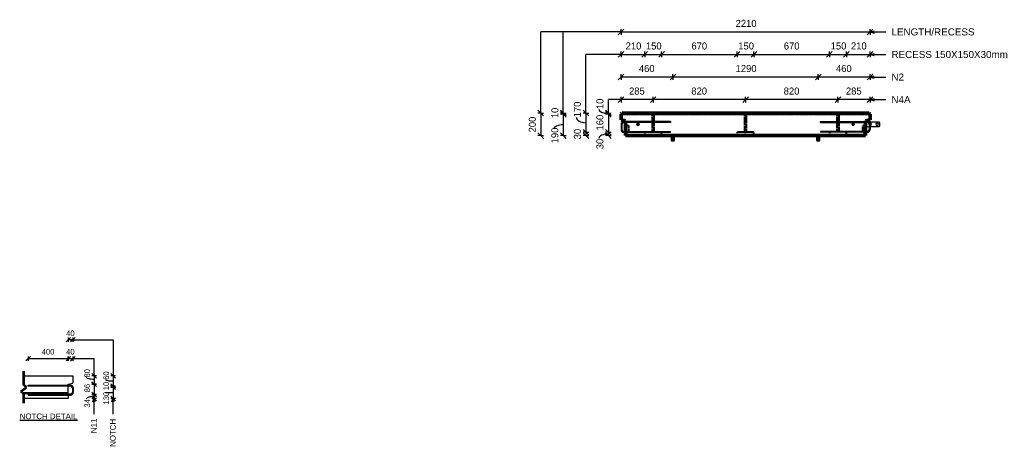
# Model space of a CAD drawing. Header units: millimetres. Extents: x -5423 to 14188, y 1067 to 21611.
# Drawn here: x 5423 to 14188, y 17512 to 21291 of the extents above; entities that cross this region are included whole.
import ezdxf

# ---------------------------------------------------------------- set-up
doc = ezdxf.new("R2010")
doc.units = ezdxf.units.MM
doc.linetypes.add('Dash', pattern=[6.36, 3.18, -3.18])
for name, color, linetype, lineweight in [('A-ANNO-DIMS', 211, 'Continuous', 9), ('A-ANNO-DIMS-25', 211, 'Continuous', 9), ('A-DETL', 90, 'Continuous', 18), ('A-DETL-MBND', 5, 'Continuous', 18), ('A-DETL-THIN', 151, 'Continuous', 18), ('A-GENM', 13, 'Continuous', 18), ('A-WALL', 113, 'Continuous', 25), ('A-WALL-HDLN', 110, 'Dash', 25), ('G-ANNO-TEXT', 231, 'Continuous', 9), ('S-RBAR', 171, 'Continuous', 18)]:
    doc.layers.add(name, color=color, linetype=linetype, lineweight=lineweight)
doc.styles.add('Arial', font='arial.ttf', dxfattribs={"height": 62.5})
doc.styles.add('Arial_1', font='arial.ttf', dxfattribs={"height": 50})
doc.styles.add('Nirmala UI Semilight', font='NirmalaS.ttf', dxfattribs={"height": 62.5})
doc.styles.add('Nirmala UI Semilight_1', font='NirmalaS.ttf', dxfattribs={"height": 50})
doc.dimstyles.new('Arrow_Filled_-_2_5_NI_UI', dxfattribs={"dimscale": 304.8, "dimtxt": 65.460247, "dimasz": 0.164042, "dimexe": 0.082021, "dimexo": 0.0625, "dimgap": 0.082021, "dimtad": 1, "dimdec": 4, "dimzin": 0, "dimdsep": 46, "dimtxsty": 'Nirmala UI Semilight', "dimblk1": 'OBLIQUE', "dimblk2": 'OBLIQUE', "dimsah": 1, "dimcen": 0.09, "dimazin": 0, "dimtfac": 1, "dimtdec": 4, "dimtix": 1, "dimtmove": 0, "dimatfit": 3, "dimfxl": 0.082021, "dimfxlon": 1, "dimtvp": 1, "dimtolj": 1, "dimtzin": 0, "dimarcsym": 2})
doc.dimstyles.new('Arrow_Filled_-_2_5_NI_UI_5', dxfattribs={"dimscale": 304.8, "dimtxt": 65.460247, "dimasz": 0.164042, "dimexe": 0.082021, "dimexo": 0.0625, "dimgap": 0.082021, "dimtad": 1, "dimdec": 4, "dimzin": 0, "dimdsep": 46, "dimtxsty": 'Nirmala UI Semilight', "dimblk1": 'OBLIQUE', "dimblk2": 'OBLIQUE', "dimsah": 1, "dimcen": 0.09, "dimazin": 0, "dimtfac": 1, "dimtdec": 4, "dimtix": 1, "dimtmove": 1, "dimatfit": 3, "dimfxl": 0.082021, "dimfxlon": 1, "dimtvp": 1, "dimtolj": 1, "dimtzin": 0, "dimarcsym": 2})

# ---------------------------------------------------------------- blocks, each defined once
blk = doc.blocks.new('RR spread anchor face based - RR-SA-2_5-150-1876458-Elevation Top1 Copy 1')
at = {"layer": 'A-GENM'}
for p, q in [((-3233.8, 20264.6), (-3233.8, 20224.6)), ((-3203.8, 20224.6), (-3203.8, 20264.6)), ((-3233.8, 20224.6), (-3231.3, 20219.6)), ((-3231.3, 20219.6), (-3206.3, 20219.6)), ((-3225.8, 20235.1), (-3225.8, 20241.1)), ((-3211.8, 20241.1), (-3211.8, 20235.1)), ((-3206.3, 20219.6), (-3203.8, 20224.6))]:
    blk.add_line(p, q, dxfattribs=at)
for centre, start, end in [((-3218.8, 20241.1), 0, 180), ((-3218.8, 20235.1), 180, 0)]:
    blk.add_arc(centre, 7, start, end, dxfattribs=at)
blk = doc.blocks.new('RR spread anchor face based - RR-SA-4_0-180-1726831-Elevation Top1 Copy 1')
at = {"layer": 'A-GENM'}
for p, q in [((-2798.8, 20344.6), (-2766.8, 20344.6)), ((-2676.7, 20384.6), (-2769.8, 20384.6)), ((-2758.8, 20373.6), (-2754.8, 20373.6)), ((-2754.8, 20355.6), (-2758.8, 20355.6)), ((-2758.8, 20344.6), (-2676.7, 20344.6)), ((-2698, 20373.6), (-2694, 20373.6)), ((-2694, 20355.6), (-2698, 20355.6)), ((-2671.7, 20382.1), (-2676.7, 20384.6)), ((-2676.7, 20344.6), (-2671.7, 20347.1)), ((-2671.7, 20347.1), (-2671.7, 20382.1))]:
    blk.add_line(p, q, dxfattribs=at)
for centre, start, end in [((-2758.8, 20364.6), 160.10498, 206.56706), ((-2758.8, 20364.6), 90, 102.0466), ((-2754.8, 20364.6), 270, 90), ((-2698, 20364.6), 90, 270), ((-2694, 20364.6), 270, 90)]:
    blk.add_arc(centre, 9, start, end, dxfattribs=at)
blk = doc.blocks.new('DIMBLOCK47-Elevation Top1 Copy 1')
at = {"layer": 'A-ANNO-DIMS-25'}
for p, q in [((10760.1, 21184), (10735.1, 21159)), ((10760.1, 21184), (10785.1, 21209)), ((10760.1, 21184), (10760.1, 21209)), ((10760.1, 21184), (12970.1, 21184)), ((10760.1, 21184), (10760.1, 21159)), ((12970.1, 21184), (12945.1, 21159)), ((12970.1, 21184), (12995.1, 21209)), ((12970.1, 21184), (12970.1, 21209)), ((12970.1, 21184), (12970.1, 21159))]:
    blk.add_line(p, q, dxfattribs=at)
at = {"layer": 'A-ANNO-DIMS-25', "color": 0, "insert": (11777, 21290.6), "char_height": 62.5, "width": 211.377, "attachment_point": 1, "line_spacing_factor": 1.142579, "style": 'Nirmala UI Semilight'}
blk.add_mtext('2210', dxfattribs=at)
blk = doc.blocks.new('_Oblique')
at = {"color": 0, "linetype": 'ByBlock', "lineweight": -2}
blk.add_line((-0.5, -0.5), (0.5, 0.5), dxfattribs=at)
blk = doc.blocks.new('DIMBLOCK48-Elevation Top1 Copy 1')
at = {"layer": 'A-ANNO-DIMS-25'}
for p, q in [((10760.1, 20984), (10735.1, 20959)), ((10760.1, 20984), (10785.1, 21009)), ((10760.1, 20984), (10760.1, 21009)), ((10760.1, 20984), (10970.1, 20984)), ((10760.1, 20984), (10760.1, 20959)), ((10970.1, 20984), (10945.1, 20959)), ((10970.1, 20984), (10995.1, 21009)), ((10970.1, 20984), (10970.1, 21009)), ((10970.1, 20984), (10970.1, 20959))]:
    blk.add_line(p, q, dxfattribs=at)
at = {"layer": 'A-ANNO-DIMS-25', "color": 0, "insert": (10800.8, 21090.6), "char_height": 62.5, "width": 154.248, "attachment_point": 1, "line_spacing_factor": 1.142579, "style": 'Nirmala UI Semilight'}
blk.add_mtext('210', dxfattribs=at)
blk = doc.blocks.new('DIMBLOCK49-Elevation Top1 Copy 1')
at = {"layer": 'A-ANNO-DIMS-25'}
for p, q in [((10970.1, 20984), (10945.1, 20959)), ((10970.1, 20984), (10995.1, 21009)), ((10970.1, 20984), (10970.1, 21009)), ((10970.1, 20984), (11120.1, 20984)), ((10970.1, 20984), (10970.1, 20959)), ((11120.1, 20984), (11095.1, 20959)), ((11120.1, 20984), (11145.1, 21009)), ((11120.1, 20984), (11120.1, 21009)), ((11120.1, 20984), (11120.1, 20959))]:
    blk.add_line(p, q, dxfattribs=at)
at = {"layer": 'A-ANNO-DIMS-25', "color": 0, "insert": (10980.8, 21090.6), "char_height": 62.5, "width": 154.248, "attachment_point": 1, "line_spacing_factor": 1.142579, "style": 'Nirmala UI Semilight'}
blk.add_mtext('150', dxfattribs=at)
blk = doc.blocks.new('DIMBLOCK50-Elevation Top1 Copy 1')
at = {"layer": 'A-ANNO-DIMS-25'}
for p, q in [((11120.1, 20984), (11095.1, 20959)), ((11120.1, 20984), (11145.1, 21009)), ((11120.1, 20984), (11120.1, 21009)), ((11120.1, 20984), (11790.1, 20984)), ((11120.1, 20984), (11120.1, 20959)), ((11790.1, 20984), (11765.1, 20959)), ((11790.1, 20984), (11815.1, 21009)), ((11790.1, 20984), (11790.1, 21009)), ((11790.1, 20984), (11790.1, 20959))]:
    blk.add_line(p, q, dxfattribs=at)
at = {"layer": 'A-ANNO-DIMS-25', "color": 0, "insert": (11384.8, 21090.6), "char_height": 62.5, "width": 168.53, "attachment_point": 1, "line_spacing_factor": 1.142579, "style": 'Nirmala UI Semilight'}
blk.add_mtext('670', dxfattribs=at)
blk = doc.blocks.new('DIMBLOCK51-Elevation Top1 Copy 1')
at = {"layer": 'A-ANNO-DIMS-25'}
for p, q in [((11790.1, 20984), (11765.1, 20959)), ((11790.1, 20984), (11815.1, 21009)), ((11790.1, 20984), (11790.1, 21009)), ((11790.1, 20984), (11940.1, 20984)), ((11790.1, 20984), (11790.1, 20959)), ((11940.1, 20984), (11915.1, 20959)), ((11940.1, 20984), (11965.1, 21009)), ((11940.1, 20984), (11940.1, 21009)), ((11940.1, 20984), (11940.1, 20959))]:
    blk.add_line(p, q, dxfattribs=at)
at = {"layer": 'A-ANNO-DIMS-25', "color": 0, "insert": (11800.8, 21090.6), "char_height": 62.5, "width": 154.248, "attachment_point": 1, "line_spacing_factor": 1.142579, "style": 'Nirmala UI Semilight'}
blk.add_mtext('150', dxfattribs=at)
blk = doc.blocks.new('DIMBLOCK52-Elevation Top1 Copy 1')
at = {"layer": 'A-ANNO-DIMS-25'}
for p, q in [((11940.1, 20984), (11915.1, 20959)), ((11940.1, 20984), (11965.1, 21009)), ((11940.1, 20984), (11940.1, 21009)), ((11940.1, 20984), (12610.1, 20984)), ((11940.1, 20984), (11940.1, 20959)), ((12610.1, 20984), (12585.1, 20959)), ((12610.1, 20984), (12635.1, 21009)), ((12610.1, 20984), (12610.1, 21009)), ((12610.1, 20984), (12610.1, 20959))]:
    blk.add_line(p, q, dxfattribs=at)
at = {"layer": 'A-ANNO-DIMS-25', "color": 0, "insert": (12204.8, 21090.6), "char_height": 62.5, "width": 168.53, "attachment_point": 1, "line_spacing_factor": 1.142579, "style": 'Nirmala UI Semilight'}
blk.add_mtext('670', dxfattribs=at)
blk = doc.blocks.new('DIMBLOCK53-Elevation Top1 Copy 1')
at = {"layer": 'A-ANNO-DIMS-25'}
for p, q in [((12610.1, 20984), (12585.1, 20959)), ((12610.1, 20984), (12635.1, 21009)), ((12610.1, 20984), (12610.1, 21009)), ((12610.1, 20984), (12760.1, 20984)), ((12610.1, 20984), (12610.1, 20959)), ((12760.1, 20984), (12735.1, 20959)), ((12760.1, 20984), (12785.1, 21009)), ((12760.1, 20984), (12760.1, 21009)), ((12760.1, 20984), (12760.1, 20959))]:
    blk.add_line(p, q, dxfattribs=at)
at = {"layer": 'A-ANNO-DIMS-25', "color": 0, "insert": (12620.8, 21090.6), "char_height": 62.5, "width": 154.248, "attachment_point": 1, "line_spacing_factor": 1.142579, "style": 'Nirmala UI Semilight'}
blk.add_mtext('150', dxfattribs=at)
blk = doc.blocks.new('DIMBLOCK54-Elevation Top1 Copy 1')
at = {"layer": 'A-ANNO-DIMS-25'}
for p, q in [((12760.1, 20984), (12735.1, 20959)), ((12760.1, 20984), (12785.1, 21009)), ((12760.1, 20984), (12760.1, 21009)), ((12760.1, 20984), (12970.1, 20984)), ((12760.1, 20984), (12760.1, 20959)), ((12970.1, 20984), (12945.1, 20959)), ((12970.1, 20984), (12995.1, 21009)), ((12970.1, 20984), (12970.1, 21009)), ((12970.1, 20984), (12970.1, 20959))]:
    blk.add_line(p, q, dxfattribs=at)
at = {"layer": 'A-ANNO-DIMS-25', "color": 0, "insert": (12800.8, 21090.6), "char_height": 62.5, "width": 154.248, "attachment_point": 1, "line_spacing_factor": 1.142579, "style": 'Nirmala UI Semilight'}
blk.add_mtext('210', dxfattribs=at)
blk = doc.blocks.new('DIMBLOCK55-Elevation Top1 Copy 1')
at = {"layer": 'A-ANNO-DIMS-25'}
for p, q in [((10047.8, 20464.6), (10022.8, 20489.6)), ((10047.8, 20464.6), (10022.8, 20464.6)), ((10047.8, 20464.6), (10047.8, 20264.6)), ((10047.8, 20464.6), (10072.8, 20439.6)), ((10047.8, 20464.6), (10072.8, 20464.6)), ((10047.8, 20264.6), (10022.8, 20289.6)), ((10047.8, 20264.6), (10022.8, 20264.6)), ((10047.8, 20264.6), (10072.8, 20239.6)), ((10047.8, 20264.6), (10072.8, 20264.6))]:
    blk.add_line(p, q, dxfattribs=at)
at = {"layer": 'A-ANNO-DIMS-25', "color": 0, "insert": (9941.2, 20293.2), "char_height": 62.5, "width": 171.387, "attachment_point": 1, "rotation": 90, "line_spacing_factor": 1.142579, "style": 'Nirmala UI Semilight'}
blk.add_mtext('200', dxfattribs=at)
blk = doc.blocks.new('DIMBLOCK56-Elevation Top1 Copy 1')
at = {"layer": 'A-ANNO-DIMS-25'}
for p, q in [((12685.1, 20584.4), (12710.1, 20609.4)), ((12685.1, 20584.4), (12685.1, 20609.4)), ((12970.1, 20584.4), (12995.1, 20609.4)), ((12970.1, 20584.4), (12970.1, 20609.4)), ((12685.1, 20584.4), (12660.1, 20559.4)), ((12970.1, 20584.4), (12685.1, 20584.4)), ((12685.1, 20584.4), (12685.1, 20559.4)), ((12970.1, 20584.4), (12945.1, 20559.4)), ((12970.1, 20584.4), (12970.1, 20559.4))]:
    blk.add_line(p, q, dxfattribs=at)
at = {"layer": 'A-ANNO-DIMS-25', "color": 0, "insert": (12756.2, 20691), "char_height": 62.5, "width": 171.387, "attachment_point": 1, "line_spacing_factor": 1.142579, "style": 'Nirmala UI Semilight'}
blk.add_mtext('285', dxfattribs=at)
blk = doc.blocks.new('DIMBLOCK57-Elevation Top1 Copy 1')
at = {"layer": 'A-ANNO-DIMS-25'}
for p, q in [((11865.1, 20584.4), (11890.1, 20609.4)), ((11865.1, 20584.4), (11865.1, 20609.4)), ((12685.1, 20584.4), (12710.1, 20609.4)), ((12685.1, 20584.4), (12685.1, 20609.4)), ((11865.1, 20584.4), (11840.1, 20559.4)), ((12685.1, 20584.4), (11865.1, 20584.4)), ((11865.1, 20584.4), (11865.1, 20559.4)), ((12685.1, 20584.4), (12660.1, 20559.4)), ((12685.1, 20584.4), (12685.1, 20559.4))]:
    blk.add_line(p, q, dxfattribs=at)
at = {"layer": 'A-ANNO-DIMS-25', "color": 0, "insert": (12203.7, 20691), "char_height": 62.5, "width": 171.387, "attachment_point": 1, "line_spacing_factor": 1.142579, "style": 'Nirmala UI Semilight'}
blk.add_mtext('820', dxfattribs=at)
blk = doc.blocks.new('DIMBLOCK58-Elevation Top1 Copy 1')
at = {"layer": 'A-ANNO-DIMS-25'}
for p, q in [((11045.1, 20584.4), (11070.1, 20609.4)), ((11045.1, 20584.4), (11045.1, 20609.4)), ((11865.1, 20584.4), (11890.1, 20609.4)), ((11865.1, 20584.4), (11865.1, 20609.4)), ((11045.1, 20584.4), (11020.1, 20559.4)), ((11865.1, 20584.4), (11045.1, 20584.4)), ((11045.1, 20584.4), (11045.1, 20559.4)), ((11865.1, 20584.4), (11840.1, 20559.4)), ((11865.1, 20584.4), (11865.1, 20559.4))]:
    blk.add_line(p, q, dxfattribs=at)
at = {"layer": 'A-ANNO-DIMS-25', "color": 0, "insert": (11383.7, 20691), "char_height": 62.5, "width": 171.387, "attachment_point": 1, "line_spacing_factor": 1.142579, "style": 'Nirmala UI Semilight'}
blk.add_mtext('820', dxfattribs=at)
blk = doc.blocks.new('DIMBLOCK59-Elevation Top1 Copy 1')
at = {"layer": 'A-ANNO-DIMS-25'}
for p, q in [((10760.1, 20584.4), (10785.1, 20609.4)), ((10760.1, 20584.4), (10760.1, 20609.4)), ((11045.1, 20584.4), (11070.1, 20609.4)), ((11045.1, 20584.4), (11045.1, 20609.4)), ((10760.1, 20584.4), (10735.1, 20559.4)), ((11045.1, 20584.4), (10760.1, 20584.4)), ((10760.1, 20584.4), (10760.1, 20559.4)), ((11045.1, 20584.4), (11020.1, 20559.4)), ((11045.1, 20584.4), (11045.1, 20559.4))]:
    blk.add_line(p, q, dxfattribs=at)
at = {"layer": 'A-ANNO-DIMS-25', "color": 0, "insert": (10831.2, 20691), "char_height": 62.5, "width": 171.387, "attachment_point": 1, "line_spacing_factor": 1.142579, "style": 'Nirmala UI Semilight'}
blk.add_mtext('285', dxfattribs=at)
blk = doc.blocks.new('DIMBLOCK60-Elevation Top1 Copy 1')
at = {"layer": 'A-ANNO-DIMS-25'}
for p, q in [((12510.1, 20784), (12485.1, 20759)), ((12510.1, 20784), (12535.1, 20809)), ((12510.1, 20784), (12510.1, 20809)), ((12970.1, 20784), (12510.1, 20784)), ((12510.1, 20784), (12510.1, 20759)), ((12970.1, 20784), (12945.1, 20759)), ((12970.1, 20784), (12995.1, 20809)), ((12970.1, 20784), (12970.1, 20809)), ((12970.1, 20784), (12970.1, 20759))]:
    blk.add_line(p, q, dxfattribs=at)
at = {"layer": 'A-ANNO-DIMS-25', "color": 0, "insert": (12668.1, 20890.6), "char_height": 62.5, "width": 172.815, "attachment_point": 1, "line_spacing_factor": 1.142579, "style": 'Nirmala UI Semilight'}
blk.add_mtext('460', dxfattribs=at)
blk = doc.blocks.new('DIMBLOCK61-Elevation Top1 Copy 1')
at = {"layer": 'A-ANNO-DIMS-25'}
for p, q in [((11220.1, 20784), (11195.1, 20759)), ((11220.1, 20784), (11245.1, 20809)), ((11220.1, 20784), (11220.1, 20809)), ((12510.1, 20784), (11220.1, 20784)), ((11220.1, 20784), (11220.1, 20759)), ((12510.1, 20784), (12485.1, 20759)), ((12510.1, 20784), (12535.1, 20809)), ((12510.1, 20784), (12510.1, 20809)), ((12510.1, 20784), (12510.1, 20759))]:
    blk.add_line(p, q, dxfattribs=at)
at = {"layer": 'A-ANNO-DIMS-25', "color": 0, "insert": (11777, 20890.6), "char_height": 62.5, "width": 211.377, "attachment_point": 1, "line_spacing_factor": 1.142579, "style": 'Nirmala UI Semilight'}
blk.add_mtext('1290', dxfattribs=at)
blk = doc.blocks.new('DIMBLOCK62-Elevation Top1 Copy 1')
at = {"layer": 'A-ANNO-DIMS-25'}
for p, q in [((10760.1, 20784), (10735.1, 20759)), ((10760.1, 20784), (10785.1, 20809)), ((10760.1, 20784), (10760.1, 20809)), ((11220.1, 20784), (10760.1, 20784)), ((10760.1, 20784), (10760.1, 20759)), ((11220.1, 20784), (11195.1, 20759)), ((11220.1, 20784), (11245.1, 20809)), ((11220.1, 20784), (11220.1, 20809)), ((11220.1, 20784), (11220.1, 20759))]:
    blk.add_line(p, q, dxfattribs=at)
at = {"layer": 'A-ANNO-DIMS-25', "color": 0, "insert": (10918.1, 20890.6), "char_height": 62.5, "width": 172.815, "attachment_point": 1, "line_spacing_factor": 1.142579, "style": 'Nirmala UI Semilight'}
blk.add_mtext('460', dxfattribs=at)
blk = doc.blocks.new('DIMBLOCK63-Elevation Top1 Copy 1')
at = {"layer": 'A-ANNO-DIMS-25'}
for p, q in [((10647.8, 20464.6), (10622.8, 20489.6)), ((10647.8, 20454.6), (10622.8, 20479.6)), ((10647.8, 20464.6), (10622.8, 20464.6)), ((10647.8, 20454.6), (10622.8, 20454.6)), ((10647.8, 20464.6), (10647.8, 20454.6)), ((10647.8, 20464.6), (10672.8, 20439.6)), ((10647.8, 20464.6), (10672.8, 20464.6)), ((10647.8, 20454.6), (10672.8, 20429.6)), ((10647.8, 20454.6), (10672.8, 20454.6))]:
    blk.add_line(p, q, dxfattribs=at)
blk.add_ellipse((10647.8, 20499.7), major_axis=(84.5, 0), ratio=0.474595, start_param=3.141593, end_param=4.712389, dxfattribs=at)
at = {"layer": 'A-ANNO-DIMS-25', "color": 0, "insert": (10541.2, 20499.7), "char_height": 62.5, "width": 97.119, "attachment_point": 1, "rotation": 90, "line_spacing_factor": 1.142579, "style": 'Nirmala UI Semilight'}
blk.add_mtext('10', dxfattribs=at)
blk = doc.blocks.new('DIMBLOCK64-Elevation Top1 Copy 1')
at = {"layer": 'A-ANNO-DIMS-25'}
for p, q in [((10647.8, 20454.6), (10622.8, 20479.6)), ((10647.8, 20454.6), (10622.8, 20454.6)), ((10647.8, 20454.6), (10647.8, 20294.6)), ((10647.8, 20454.6), (10672.8, 20429.6)), ((10647.8, 20454.6), (10672.8, 20454.6)), ((10647.8, 20294.6), (10622.8, 20319.6)), ((10647.8, 20294.6), (10622.8, 20294.6)), ((10647.8, 20294.6), (10672.8, 20269.6)), ((10647.8, 20294.6), (10672.8, 20294.6))]:
    blk.add_line(p, q, dxfattribs=at)
at = {"layer": 'A-ANNO-DIMS-25', "color": 0, "insert": (10541.2, 20310.3), "char_height": 62.5, "width": 154.248, "attachment_point": 1, "rotation": 90, "line_spacing_factor": 1.142579, "style": 'Nirmala UI Semilight'}
blk.add_mtext('160', dxfattribs=at)
blk = doc.blocks.new('DIMBLOCK65-Elevation Top1 Copy 1')
at = {"layer": 'A-ANNO-DIMS-25'}
for p, q in [((10647.8, 20294.6), (10622.8, 20319.6)), ((10647.8, 20294.6), (10622.8, 20294.6)), ((10647.8, 20264.6), (10622.8, 20289.6)), ((10647.8, 20264.6), (10622.8, 20264.6)), ((10647.8, 20294.6), (10647.8, 20264.6)), ((10647.8, 20294.6), (10672.8, 20269.6)), ((10647.8, 20294.6), (10672.8, 20294.6)), ((10647.8, 20264.6), (10672.8, 20239.6)), ((10647.8, 20264.6), (10672.8, 20264.6))]:
    blk.add_line(p, q, dxfattribs=at)
blk.add_ellipse((10647.8, 20238.8), major_axis=(84.5, 0), ratio=0.482416, start_param=1.570796, end_param=3.141593, dxfattribs=at)
at = {"layer": 'A-ANNO-DIMS-25', "color": 0, "insert": (10541.2, 20143.6), "char_height": 62.5, "width": 114.258, "attachment_point": 1, "rotation": 90, "line_spacing_factor": 1.142579, "style": 'Nirmala UI Semilight'}
blk.add_mtext('30', dxfattribs=at)
blk = doc.blocks.new('DIMBLOCK66-Elevation Top1 Copy 1')
at = {"layer": 'A-ANNO-DIMS-25'}
for p, q in [((10447.8, 20464.6), (10422.8, 20489.6)), ((10447.8, 20464.6), (10422.8, 20464.6)), ((10447.8, 20464.6), (10447.8, 20294.6)), ((10447.8, 20464.6), (10472.8, 20439.6)), ((10447.8, 20464.6), (10472.8, 20464.6)), ((10447.8, 20294.6), (10422.8, 20319.6)), ((10447.8, 20294.6), (10422.8, 20294.6)), ((10447.8, 20294.6), (10472.8, 20269.6)), ((10447.8, 20294.6), (10472.8, 20294.6))]:
    blk.add_line(p, q, dxfattribs=at)
blk.add_ellipse((10447.8, 20426.7), major_axis=(84.5, 0), ratio=0.558199, start_param=3.141593, end_param=4.712389, dxfattribs=at)
at = {"layer": 'A-ANNO-DIMS-25', "color": 0, "insert": (10341.2, 20426.7), "char_height": 62.5, "width": 151.392, "attachment_point": 1, "rotation": 90, "line_spacing_factor": 1.142579, "style": 'Nirmala UI Semilight'}
blk.add_mtext('170', dxfattribs=at)
blk = doc.blocks.new('DIMBLOCK67-Elevation Top1 Copy 1')
at = {"layer": 'A-ANNO-DIMS-25'}
for p, q in [((10447.8, 20294.6), (10422.8, 20319.6)), ((10447.8, 20294.6), (10422.8, 20294.6)), ((10447.8, 20264.6), (10422.8, 20289.6)), ((10447.8, 20264.6), (10422.8, 20264.6)), ((10447.8, 20294.6), (10447.8, 20264.6)), ((10447.8, 20294.6), (10472.8, 20269.6)), ((10447.8, 20294.6), (10472.8, 20294.6)), ((10447.8, 20264.6), (10472.8, 20239.6)), ((10447.8, 20264.6), (10472.8, 20264.6))]:
    blk.add_line(p, q, dxfattribs=at)
at = {"layer": 'A-ANNO-DIMS-25', "color": 0, "insert": (10341.2, 20232), "char_height": 62.5, "width": 114.258, "attachment_point": 1, "rotation": 90, "line_spacing_factor": 1.142579, "style": 'Nirmala UI Semilight'}
blk.add_mtext('30', dxfattribs=at)
blk = doc.blocks.new('DIMBLOCK68-Elevation Top1 Copy 1')
at = {"layer": 'A-ANNO-DIMS-25'}
for p, q in [((10247.8, 20464.6), (10222.8, 20489.6)), ((10247.8, 20454.6), (10222.8, 20479.6)), ((10247.8, 20464.6), (10222.8, 20464.6)), ((10247.8, 20454.6), (10222.8, 20454.6)), ((10247.8, 20464.6), (10247.8, 20454.6)), ((10247.8, 20464.6), (10272.8, 20439.6)), ((10247.8, 20464.6), (10272.8, 20464.6)), ((10247.8, 20454.6), (10272.8, 20429.6)), ((10247.8, 20454.6), (10272.8, 20454.6))]:
    blk.add_line(p, q, dxfattribs=at)
at = {"layer": 'A-ANNO-DIMS-25', "color": 0, "insert": (10141.2, 20419.1), "char_height": 62.5, "width": 97.119, "attachment_point": 1, "rotation": 90, "line_spacing_factor": 1.142579, "style": 'Nirmala UI Semilight'}
blk.add_mtext('10', dxfattribs=at)
blk = doc.blocks.new('DIMBLOCK69-Elevation Top1 Copy 1')
at = {"layer": 'A-ANNO-DIMS-25'}
for p, q in [((10247.8, 20454.6), (10222.8, 20479.6)), ((10247.8, 20454.6), (10222.8, 20454.6)), ((10247.8, 20454.6), (10247.8, 20264.6)), ((10247.8, 20454.6), (10272.8, 20429.6)), ((10247.8, 20454.6), (10272.8, 20454.6)), ((10247.8, 20264.6), (10222.8, 20289.6)), ((10247.8, 20264.6), (10222.8, 20264.6)), ((10247.8, 20264.6), (10272.8, 20239.6)), ((10247.8, 20264.6), (10272.8, 20264.6))]:
    blk.add_line(p, q, dxfattribs=at)
blk.add_ellipse((10247.8, 20324.5), major_axis=(84.5, 0), ratio=0.415213, start_param=1.570796, end_param=3.141593, dxfattribs=at)
at = {"layer": 'A-ANNO-DIMS-25', "color": 0, "insert": (10141.2, 20195.9), "char_height": 62.5, "width": 154.248, "attachment_point": 1, "rotation": 90, "line_spacing_factor": 1.142579, "style": 'Nirmala UI Semilight'}
blk.add_mtext('190', dxfattribs=at)

msp = doc.modelspace()

# ---------------------------------------------------------------- hatches: boundary and pattern name
at = {"layer": 'S-RBAR'}
h = msp.add_hatch(color=256, dxfattribs=at)
edge = h.paths.add_edge_path()
edge.add_arc((10909.56317, 20364.5695), 10, 0, 360)
for points in [[(10909.56317, 20354.5695), (10916.63424, 20357.49843), (10919.56317, 20364.5695), (10916.63424, 20371.64057), (10909.56317, 20374.5695), (10902.4921, 20371.64057), (10899.56317, 20364.5695), (10902.4921, 20357.49843)], [(12820.56317, 20354.5695), (12827.63424, 20357.49843), (12830.56317, 20364.5695), (12827.63424, 20371.64057), (12820.56317, 20374.5695), (12813.4921, 20371.64057), (12810.56317, 20364.5695), (12813.4921, 20357.49843)]]:
    msp.add_hatch(color=256, dxfattribs=at).paths.add_polyline_path(points)
h = msp.add_hatch(color=256, dxfattribs=at)
edge = h.paths.add_edge_path()
edge.add_arc((12820.56317, 20364.5695), 10, 0, 360)

# ---------------------------------------------------------------- linework, layer by layer
at = {"layer": 'A-DETL', "color": 7}
for p, q in [((5853.79959, 18456.10216), (5833.79959, 18436.10216)), ((5853.79959, 18456.10216), (5873.79959, 18476.10216)), ((5853.79959, 18476.10216), (5853.79959, 18456.10216)), ((5893.79959, 18456.10216), (5853.79959, 18456.10216)), ((5853.79959, 18456.10216), (5853.79959, 18436.10216)), ((5893.79959, 18456.10216), (5873.79959, 18436.10216)), ((5913.79959, 18476.10216), (5893.79959, 18456.10216)), ((5893.79959, 18476.10216), (5893.79959, 18456.10216)), ((5893.79959, 18456.10216), (5893.79959, 18436.10216)), ((5893.79959, 18456.10216), (6252.04775, 18456.10216)), ((6252.04775, 18456.10216), (6252.04775, 18135.4305)), ((5497.79959, 18287.54776), (5477.79959, 18267.54776)), ((5497.79959, 18307.54776), (5497.79959, 18287.54776)), ((5497.79959, 18287.54776), (5517.79959, 18307.54776)), ((5853.79959, 18287.54776), (5497.79959, 18287.54776)), ((5497.79959, 18287.54776), (5497.79959, 18267.54776)), ((5853.79959, 18287.54776), (5833.79959, 18267.54776)), ((5833.79959, 18267.54776), (5853.79959, 18287.54776)), ((5853.79959, 18287.54776), (5853.79959, 18307.54776)), ((5853.79959, 18307.54776), (5853.79959, 18287.54776)), ((5853.79959, 18287.54776), (5873.79959, 18307.54776)), ((5873.79959, 18307.54776), (5853.79959, 18287.54776)), ((5893.79959, 18287.54776), (5853.79959, 18287.54776)), ((5853.79959, 18287.54776), (5853.79959, 18267.54776)), ((5853.79959, 18267.54776), (5853.79959, 18287.54776)), ((5873.79959, 18267.54776), (5893.79959, 18287.54776)), ((5893.79959, 18307.54776), (5893.79959, 18287.54776)), ((5893.79959, 18287.54776), (5913.79959, 18307.54776)), ((5893.79959, 18287.54776), (5893.79959, 18267.54776)), ((6083.70494, 18287.54776), (5893.79959, 18287.54776)), ((6083.70494, 18135.4305), (6083.70494, 18287.54776)), ((6083.70494, 18135.4305), (6063.70494, 18155.4305)), ((6252.04775, 18135.4305), (6232.04775, 18155.4305)), ((5458.79959, 18135.4305), (5893.79959, 18135.4305)), ((5853.79959, 18060.4305), (5893.79959, 18070.4305)), ((5853.79959, 17973.4305), (5853.79959, 18060.4305)), ((5893.79959, 18135.4305), (5893.79959, 18070.4305)), ((6083.70494, 18135.4305), (6063.70494, 18135.4305)), ((6083.70494, 18060.56257), (6063.70494, 18080.56257)), ((6063.70494, 18080.56257), (6083.70494, 18060.56257)), ((6083.70494, 18060.56257), (6063.70494, 18060.56257)), ((6063.70494, 18060.56257), (6083.70494, 18060.56257)), ((6103.70494, 18115.4305), (6083.70494, 18135.4305)), ((6083.70494, 18135.4305), (6083.70494, 18060.56257)), ((6103.70494, 18135.4305), (6083.70494, 18135.4305)), ((6083.70494, 18060.56257), (6103.70494, 18060.56257)), ((6103.70494, 18060.56257), (6083.70494, 18060.56257)), ((6083.70494, 18060.56257), (6103.70494, 18040.56257)), ((6103.70494, 18040.56257), (6083.70494, 18060.56257)), ((6083.70494, 18060.56257), (6083.70494, 17969.4305)), ((6252.04775, 18135.4305), (6232.04775, 18135.4305)), ((6252.04775, 18045.4305), (6232.04775, 18065.4305)), ((6232.04775, 18065.4305), (6252.04775, 18045.4305)), ((6272.04775, 18115.4305), (6252.04775, 18135.4305)), ((6252.04775, 18135.4305), (6252.04775, 18045.4305)), ((6272.04775, 18135.4305), (6252.04775, 18135.4305)), ((5853.79959, 17985.55017), (5447.84003, 17985.55017)), ((5853.79959, 17975.55017), (5458.79959, 17975.55017)), ((5497.79959, 18044.06257), (5497.79959, 18052.06257)), ((5497.79959, 18052.06257), (5873.79959, 18052.06257)), ((5873.79959, 18044.06257), (5497.79959, 18044.06257)), ((5873.79959, 17973.4305), (5497.79959, 17973.4305)), ((5497.79959, 17973.4305), (5497.79959, 17965.4305)), ((5889.79959, 18028.06257), (5889.79959, 17989.4305)), ((5897.79959, 18028.06257), (5897.79959, 17989.4305)), ((6083.70494, 17969.4305), (6063.70494, 17989.4305)), ((6063.70494, 17989.4305), (6083.70494, 17969.4305)), ((6083.70494, 17969.4305), (6063.70494, 17969.4305)), ((6063.70494, 17969.4305), (6083.70494, 17969.4305)), ((6083.70494, 17969.4305), (6103.70494, 17969.4305)), ((6103.70494, 17969.4305), (6083.70494, 17969.4305)), ((6083.70494, 17969.4305), (6103.70494, 17949.4305)), ((6103.70494, 17949.4305), (6083.70494, 17969.4305)), ((6083.70494, 17969.4305), (6083.70494, 17935.4305)), ((6252.04775, 18035.4305), (6232.04775, 18055.4305)), ((6232.04775, 18055.4305), (6252.04775, 18035.4305)), ((6252.04775, 18045.4305), (6232.04775, 18045.4305)), ((6232.04775, 18045.4305), (6252.04775, 18045.4305)), ((6252.04775, 18035.4305), (6232.04775, 18035.4305)), ((6232.04775, 18035.4305), (6252.04775, 18035.4305)), ((6252.04775, 18045.4305), (6272.04775, 18045.4305)), ((6272.04775, 18045.4305), (6252.04775, 18045.4305)), ((6252.04775, 18045.4305), (6272.04775, 18025.4305)), ((6272.04775, 18025.4305), (6252.04775, 18045.4305)), ((6252.04775, 18045.4305), (6252.04775, 18035.4305)), ((6252.04775, 18035.4305), (6272.04775, 18035.4305)), ((6272.04775, 18035.4305), (6252.04775, 18035.4305)), ((6252.04775, 18035.4305), (6272.04775, 18015.4305)), ((6272.04775, 18015.4305), (6252.04775, 18035.4305)), ((6252.04775, 18035.4305), (6252.04775, 17935.4305)), ((5853.79959, 17935.4305), (5458.79959, 17935.4305)), ((5497.79959, 17965.4305), (5873.79959, 17965.4305)), ((5853.79959, 17965.4305), (5853.79959, 17935.4305)), ((6083.70494, 17935.4305), (6063.70494, 17955.4305)), ((6083.70494, 17935.4305), (6063.70494, 17935.4305)), ((6072.73806, 17906.51119), (6080.77653, 17936.51119)), ((6080.77653, 17936.51119), (6080.77653, 17795.96958)), ((6080.77653, 17936.51119), (6088.81501, 17906.51119)), ((6103.70494, 17935.4305), (6083.70494, 17935.4305)), ((6083.70494, 17935.4305), (6103.70494, 17915.4305)), ((6252.04775, 17935.4305), (6232.04775, 17955.4305)), ((6252.04775, 17935.4305), (6232.04775, 17935.4305)), ((6241.08086, 17906.51119), (6249.11934, 17936.51119)), ((6249.11934, 17936.51119), (6249.11934, 17795.96958)), ((6249.11934, 17936.51119), (6257.15782, 17906.51119)), ((6272.04775, 17935.4305), (6252.04775, 17935.4305)), ((6252.04775, 17935.4305), (6272.04775, 17915.4305)), ((6080.77653, 17795.96958), (6080.77653, 17794.56958)), ((6249.11934, 17795.96958), (6249.11934, 17794.67791))]:
    msp.add_line(p, q, dxfattribs=at)
at = {"layer": 'A-DETL', "color": 250, "lineweight": 35}
for p, q in [((5458.79959, 18053.5305), (5458.79959, 18177.54776)), ((5433.39959, 17996.3805), (5484.19959, 18034.4805)), ((5458.79959, 17977.3305), (5433.39959, 17996.3805)), ((5484.19959, 18034.4805), (5458.79959, 18053.5305)), ((5458.79959, 17892.3305), (5458.79959, 17977.3305))]:
    msp.add_line(p, q, dxfattribs=at)
at = {"layer": 'A-DETL', "color": 7}
for centre, radius, start, end in [((5873.79959, 18028.06257), 24, 0, 90), ((5873.79959, 18028.06257), 16, 0, 90), ((5873.79959, 17989.4305), 16, 270, 0), ((5873.79959, 17989.4305), 24, 270, 0)]:
    msp.add_arc(centre, radius, start, end, dxfattribs=at)
for centre, ratio, start_param, end_param in [((6083.70494, 18120.89979), 0.2093446084, 3.1415926536, 4.7123889804), ((6252.04775, 18100.51088), 0.149101642, 3.1415926536, 4.7123889804), ((6252.04775, 17984.53679), 0.0132191917, 1.5707963268, 3.1415926536), ((6083.70494, 17931.76408), 0.305682633, 1.5707963268, 3.1415926536)]:
    msp.add_ellipse(centre, major_axis=(67.60745, 0), ratio=ratio, start_param=start_param, end_param=end_param, dxfattribs=at)
at = {"layer": 'A-DETL-MBND'}
for p, q in [((10247.78968, 20464.5695), (10247.78968, 21184.01572)), ((10447.78968, 20464.5695), (10447.78968, 20984.01572)), ((10760.06317, 20984.01572), (10447.78968, 20984.01572)), ((10647.78968, 20464.5695), (10647.78968, 20584.43389)), ((10760.06317, 20584.43389), (10647.78968, 20584.43389))]:
    msp.add_line(p, q, dxfattribs=at)
at = {"layer": 'A-DETL-THIN'}
for p in [(10047.78968, 20464.5695), (10760.06317, 21184.01572)]:
    msp.add_line(p, (10047.78968, 21184.01572), dxfattribs=at)
at = {"layer": 'A-WALL', "lineweight": 50}
for p, q in [((10770.06575, 20464.5695), (10760.06317, 20454.56692)), ((10760.06317, 20454.56692), (10760.06317, 20404.5695)), ((12960.06059, 20464.5695), (10770.06575, 20464.5695)), ((12970.06317, 20454.56692), (12960.06059, 20464.5695)), ((12970.06317, 20404.5695), (12970.06317, 20454.56692)), ((10760.06317, 20404.5695), (10800.06317, 20394.5695)), ((10800.06317, 20394.5695), (10800.06317, 20388.5695)), ((10800.06317, 20380.5695), (10800.06317, 20302.5695)), ((12930.06317, 20394.5695), (12970.06317, 20404.5695)), ((12930.06317, 20388.5695), (12930.06317, 20394.5695)), ((12930.06317, 20302.5695), (12930.06317, 20380.5695)), ((10800.06317, 20294.5695), (10800.06317, 20264.5695)), ((10800.06317, 20264.5695), (12930.06317, 20264.5695)), ((12930.06317, 20264.5695), (12930.06317, 20294.5695))]:
    msp.add_line(p, q, dxfattribs=at)
at = {"layer": 'A-WALL-HDLN'}
for p, q in [((10760.13591, 20454.5695), (11035.01356, 20454.5695)), ((11035.06317, 20454.5695), (11035.06317, 20388.5695)), ((11055.0559, 20454.5695), (11035.06317, 20454.5695)), ((11055.06317, 20388.5695), (11055.06317, 20454.5695)), ((11055.11278, 20454.5695), (11855.01356, 20454.5695)), ((11855.06317, 20454.5695), (11855.06317, 20294.5695)), ((11875.0559, 20454.5695), (11855.06317, 20454.5695)), ((11875.06317, 20294.5695), (11875.06317, 20454.5695)), ((11875.11278, 20454.5695), (12675.01356, 20454.5695)), ((12675.06317, 20454.5695), (12675.06317, 20388.5695)), ((12695.0559, 20454.5695), (12675.06317, 20454.5695)), ((12695.06317, 20388.5695), (12695.06317, 20454.5695)), ((12695.11278, 20454.5695), (12969.99043, 20454.5695)), ((10800.06317, 20364.5695), (10825.06317, 20354.5695)), ((10825.06317, 20354.5695), (10825.06317, 20302.5695)), ((11035.06317, 20380.5695), (11035.06317, 20302.5695)), ((11055.06317, 20302.5695), (11055.06317, 20380.5695)), ((12675.06317, 20380.5695), (12675.06317, 20302.5695)), ((12695.06317, 20302.5695), (12695.06317, 20380.5695)), ((12905.06317, 20354.5695), (12930.01356, 20364.54965)), ((12905.06317, 20302.5695), (12905.06317, 20354.5695)), ((10825.06317, 20294.5695), (10800.06317, 20284.5695)), ((10970.06317, 20294.5695), (10970.06317, 20264.5695)), ((11120.06317, 20264.5695), (11120.06317, 20294.5695)), ((11790.06317, 20294.5695), (11790.06317, 20264.5695)), ((11855.01356, 20294.5695), (11790.06317, 20294.5695)), ((11855.06317, 20294.5695), (11875.06317, 20294.5695)), ((11940.06317, 20294.5695), (11875.11278, 20294.5695)), ((11940.06317, 20264.5695), (11940.06317, 20294.5695)), ((12610.06317, 20294.5695), (12610.06317, 20264.5695)), ((12760.06317, 20264.5695), (12760.06317, 20294.5695)), ((12930.01356, 20284.58934), (12905.06317, 20294.5695))]:
    msp.add_line(p, q, dxfattribs=at)
at = {"layer": 'G-ANNO-TEXT', "color": 10}
for p, q in [((12969.88515, 21183.94321), (13007.38515, 21193.99131)), ((12969.88515, 21183.94321), (13007.38515, 21173.89512)), ((12969.88515, 21183.94321), (13110.2748, 21183.94321)), ((12969.88515, 20983.94321), (13007.38515, 20993.99131)), ((12969.88515, 20983.94321), (13007.38515, 20973.89512)), ((12969.88515, 20983.94321), (13110.2748, 20983.94321)), ((12969.88515, 20783.94321), (13007.38515, 20793.99131)), ((12969.88515, 20783.94321), (13007.38515, 20773.89512)), ((12969.88515, 20783.94321), (13110.2748, 20783.94321)), ((12969.88515, 20583.94321), (13007.38515, 20593.99131)), ((12969.88515, 20583.94321), (13007.38515, 20573.89512)), ((12969.88515, 20583.94321), (13110.2748, 20583.94321))]:
    msp.add_line(p, q, dxfattribs=at)
at = {"layer": 'S-RBAR'}
for p, q in [((10760.06317, 20364.5695), (10760.06317, 20318.5695)), ((10768.06317, 20364.5695), (10768.06317, 20318.5695)), ((11200.06317, 20388.5695), (10784.06317, 20388.5695)), ((11200.06317, 20380.5695), (10784.06317, 20380.5695)), ((10902.4921, 20371.64057), (10899.56317, 20364.5695)), ((10899.56317, 20364.5695), (10902.4921, 20357.49843)), ((10909.56317, 20374.5695), (10902.4921, 20371.64057)), ((10902.4921, 20357.49843), (10909.56317, 20354.5695)), ((10916.63424, 20371.64057), (10909.56317, 20374.5695)), ((10909.56317, 20354.5695), (10916.63424, 20357.49843)), ((10919.56317, 20364.5695), (10916.63424, 20371.64057)), ((10916.63424, 20357.49843), (10919.56317, 20364.5695)), ((11200.06317, 20388.5695), (11200.06317, 20380.5695)), ((12530.06317, 20388.5695), (12946.06317, 20388.5695)), ((12530.06317, 20380.5695), (12530.06317, 20388.5695)), ((12530.06317, 20380.5695), (12946.06317, 20380.5695)), ((12813.4921, 20371.64057), (12810.56317, 20364.5695)), ((12810.56317, 20364.5695), (12813.4921, 20357.49843)), ((12820.56317, 20374.5695), (12813.4921, 20371.64057)), ((12813.4921, 20357.49843), (12820.56317, 20354.5695)), ((12827.63424, 20371.64057), (12820.56317, 20374.5695)), ((12820.56317, 20354.5695), (12827.63424, 20357.49843)), ((12830.56317, 20364.5695), (12827.63424, 20371.64057)), ((12827.63424, 20357.49843), (12830.56317, 20364.5695)), ((12962.06317, 20364.5695), (12962.06317, 20318.5695)), ((12970.06317, 20364.5695), (12970.06317, 20318.5695)), ((10784.06317, 20302.5695), (11200.06317, 20302.5695)), ((10784.06317, 20294.5695), (11200.06317, 20294.5695)), ((11200.06317, 20294.5695), (11200.06317, 20302.5695)), ((12946.06317, 20302.5695), (12530.06317, 20302.5695)), ((12530.06317, 20302.5695), (12530.06317, 20294.5695)), ((12946.06317, 20294.5695), (12530.06317, 20294.5695))]:
    msp.add_line(p, q, dxfattribs=at)
for centre in [(10909.56317, 20364.5695), (12820.56317, 20364.5695)]:
    msp.add_circle(centre, 10, dxfattribs=at)
for centre, radius, start, end in [((10784.06317, 20364.5695), 24, 90, 180), ((10784.06317, 20364.5695), 16, 90, 180), ((12946.06317, 20364.5695), 24, 360, 90), ((12946.06317, 20364.5695), 16, 360, 90), ((10784.06317, 20318.5695), 24, 180, 270), ((10784.06317, 20318.5695), 16, 180, 270), ((12946.06317, 20318.5695), 16, 270, 0), ((12946.06317, 20318.5695), 24, 270, 0)]:
    msp.add_arc(centre, radius, start, end, dxfattribs=at)

# ---------------------------------------------------------------- block references
at = {"layer": 'A-GENM'}
for name, p in [('RR spread anchor face based - RR-SA-4_0-180-1726831-Elevation Top1 Copy 1', (15728.867, 0)), ('RR spread anchor face based - RR-SA-2_5-150-1876458-Elevation Top1 Copy 1', (14438.867, 0)), ('RR spread anchor face based - RR-SA-2_5-150-1876458-Elevation Top1 Copy 1', (15728.867, 0))]:
    msp.add_blockref(name, p, dxfattribs=at)

# ---------------------------------------------------------------- texts
at = {"layer": 'G-ANNO-TEXT', "color": 7, "attachment_point": 1}
for s, insert, char_height, width, style in [('LENGTH/RECESS', (13160.2748, 21215.19321), 62.5, 891.8773437, 'Arial'), ('RECESS 150X150X30mm', (13160.2748, 21015.19321), 62.5, 1248.6282813, 'Arial'), ('N2', (13160.2748, 20815.19321), 62.5, 134.2826563, 'Arial'), ('N4A', (13160.2748, 20615.19321), 62.5, 204.4303125, 'Arial'), ('40', (5835.23755, 18537.9943), 50, 91.392375, 'Nirmala UI Semilight_1'), ('400', (5618.67064, 18374.43991), 50, 136.286875, 'Nirmala UI Semilight_1'), ('40', (5835.23755, 18374.43991), 50, 91.392375, 'Nirmala UI Semilight_1'), ('\\LNOTCH DETAIL', (5422.8769, 17801.32875), 50, 622.1095, 'Arial_1')]:
    msp.add_mtext(s, dxfattribs=dict(at, insert=insert, char_height=char_height, width=width, style=style))
at = {"layer": 'G-ANNO-TEXT', "color": 7, "char_height": 50, "attachment_point": 1, "rotation": 90}
for s, insert, width, style in [('80', (5996.8128, 18120.89979), 89.789, 'Nirmala UI Semilight_1'), ('60', (6165.15561, 18100.51088), 89.789, 'Nirmala UI Semilight_1'), ('86', (5996.8128, 17989.83049), 89.789, 'Nirmala UI Semilight_1'), ('10', (6165.15561, 18008.05743), 76.962, 'Nirmala UI Semilight_1'), ('130', (6165.15561, 17881.70469), 121.8565, 'Nirmala UI Semilight_1'), ('34', (5996.8128, 17854.64001), 91.392375, 'Nirmala UI Semilight_1'), ('N11', (6056.04418, 17627.56958), 153.924, 'Arial_1'), ('NOTCH', (6224.38699, 17505.96958), 301.4345, 'Arial_1')]:
    msp.add_mtext(s, dxfattribs=dict(at, insert=insert, width=width, style=style))

# ---------------------------------------------------------------- dimensions: what is measured, and where the dimension line sits
at = {"layer": 'A-ANNO-DIMS'}
for base, p1, p2, override, picture, middle in [((12970.06317, 21184.01572), (10760.06317, 21159.01572), (12970.06317, 21159.01572), {"dimpost": '<>', "dimfxl": 2210}, 'DIMBLOCK47-Elevation Top1 Copy 1', (11865.06317, 21241.48608)), ((10970.06317, 20984.01572), (10760.06317, 20959.01572), (10970.06317, 20959.01572), {"dimpost": '<>', "dimfxl": 210}, 'DIMBLOCK48-Elevation Top1 Copy 1', (10865.06317, 21041.48608)), ((11120.06317, 20984.01572), (10970.06317, 20959.01572), (11120.06317, 20959.01572), {"dimpost": '<>', "dimfxl": 150}, 'DIMBLOCK49-Elevation Top1 Copy 1', (11045.06317, 21041.48608)), ((11790.06317, 20984.01572), (11120.06317, 20959.01572), (11790.06317, 20959.01572), {"dimpost": '<>', "dimfxl": 670}, 'DIMBLOCK50-Elevation Top1 Copy 1', (11455.06317, 21041.33354)), ((11940.06317, 20984.01572), (11790.06317, 20959.01572), (11940.06317, 20959.01572), {"dimpost": '<>', "dimfxl": 150}, 'DIMBLOCK51-Elevation Top1 Copy 1', (11865.06317, 21041.48608)), ((12610.06317, 20984.01572), (11940.06317, 20959.01572), (12610.06317, 20959.01572), {"dimpost": '<>', "dimfxl": 670}, 'DIMBLOCK52-Elevation Top1 Copy 1', (12275.06317, 21041.33354)), ((12760.06317, 20984.01572), (12610.06317, 20959.01572), (12760.06317, 20959.01572), {"dimpost": '<>', "dimfxl": 150}, 'DIMBLOCK53-Elevation Top1 Copy 1', (12685.06317, 21041.48608)), ((12970.06317, 20984.01572), (12760.06317, 20959.01572), (12970.06317, 20959.01572), {"dimpost": '<>', "dimfxl": 210}, 'DIMBLOCK54-Elevation Top1 Copy 1', (12865.06317, 21041.48608)), ((10760.06317, 20784.01572), (11220.06317, 20759.01572), (10760.06317, 20759.01572), {"dimpost": '<>', "dimfxl": 460}, 'DIMBLOCK62-Elevation Top1 Copy 1', (10990.06317, 20841.33354)), ((11220.06317, 20784.01572), (12510.06317, 20759.01572), (11220.06317, 20759.01572), {"dimpost": '<>', "dimfxl": 1290}, 'DIMBLOCK61-Elevation Top1 Copy 1', (11865.06317, 20841.50788)), ((12510.06317, 20784.01572), (12970.06317, 20759.01572), (12510.06317, 20759.01572), {"dimpost": '<>', "dimfxl": 460}, 'DIMBLOCK60-Elevation Top1 Copy 1', (12740.06317, 20841.33354)), ((10760.06317, 20584.43389), (11045.06317, 20559.43389), (10760.06317, 20559.43389), {"dimpost": '<>', "dimfxl": 285}, 'DIMBLOCK59-Elevation Top1 Copy 1', (10902.56317, 20641.72991)), ((11045.06317, 20584.43389), (11865.06317, 20559.43389), (11045.06317, 20559.43389), {"dimpost": '<>', "dimfxl": 820}, 'DIMBLOCK58-Elevation Top1 Copy 1', (11455.06317, 20641.72991)), ((11865.06317, 20584.43389), (12685.06317, 20559.43389), (11865.06317, 20559.43389), {"dimpost": '<>', "dimfxl": 820}, 'DIMBLOCK57-Elevation Top1 Copy 1', (12275.06317, 20641.72991)), ((12685.06317, 20584.43389), (12970.06317, 20559.43389), (12685.06317, 20559.43389), {"dimpost": '<>', "dimfxl": 285}, 'DIMBLOCK56-Elevation Top1 Copy 1', (12827.56317, 20641.72991))]:
    dim = msp.add_linear_dim(base=base, p1=p1, p2=p2, dimstyle='Arrow_Filled_-_2_5_NI_UI', override=override, dxfattribs=at)
    dim.commit()
    dim.dimension.update_dxf_attribs({"geometry": picture, "text_midpoint": middle})
for base, p1, p2, override, picture, middle in [((10247.78968, 20454.5695), (10272.78968, 20464.5695), (10272.78968, 20454.5695), {"dimpost": '<>', "dimfxl": 10}, 'DIMBLOCK68-Elevation Top1 Copy 1', (10190.31932, 20459.5695)), ((10047.78968, 20264.5695), (10072.78968, 20464.5695), (10072.78968, 20264.5695), {"dimpost": '<>', "dimfxl": 200}, 'DIMBLOCK55-Elevation Top1 Copy 1', (9990.49365, 20364.5695)), ((10647.78968, 20294.5695), (10672.78968, 20454.5695), (10672.78968, 20294.5695), {"dimpost": '<>', "dimfxl": 160}, 'DIMBLOCK64-Elevation Top1 Copy 1', (10590.29752, 20374.5695)), ((10447.78968, 20264.5695), (10472.78968, 20294.5695), (10472.78968, 20264.5695), {"dimpost": '<>', "dimfxl": 30}, 'DIMBLOCK67-Elevation Top1 Copy 1', (10390.47186, 20279.5695))]:
    dim = msp.add_linear_dim(base=base, p1=p1, p2=p2, angle=90, dimstyle='Arrow_Filled_-_2_5_NI_UI', override=override, dxfattribs=at)
    dim.commit()
    dim.dimension.update_dxf_attribs({"geometry": picture, "text_midpoint": middle})
for base, p1, p2, override, picture, middle in [((10447.78968, 20294.5695), (10472.78968, 20464.5695), (10472.78968, 20294.5695), {"dimpost": '<>', "dimfxl": 170}, 'DIMBLOCK66-Elevation Top1 Copy 1', (10382.91336, 20502.43834)), ((10647.78968, 20454.5695), (10672.78968, 20464.5695), (10672.78968, 20454.5695), {"dimpost": '<>', "dimfxl": 10}, 'DIMBLOCK63-Elevation Top1 Copy 1', (10582.91336, 20548.23681)), ((10247.78968, 20264.5695), (10272.78968, 20454.5695), (10272.78968, 20264.5695), {"dimpost": '<>', "dimfxl": 190}, 'DIMBLOCK69-Elevation Top1 Copy 1', (10182.91336, 20273.06412)), ((10647.78968, 20264.5695), (10672.78968, 20294.5695), (10672.78968, 20264.5695), {"dimpost": '<>', "dimfxl": 30}, 'DIMBLOCK65-Elevation Top1 Copy 1', (10582.91336, 20200.71491))]:
    dim = msp.add_linear_dim(base=base, p1=p1, p2=p2, angle=90, dimstyle='Arrow_Filled_-_2_5_NI_UI_5', override=override, dxfattribs=at)
    dim.commit()
    dim.dimension.update_dxf_attribs({"geometry": picture, "text_midpoint": middle, "dimtype": 160, "text_rotation": 90})

doc.saveas('drawing.dxf')
